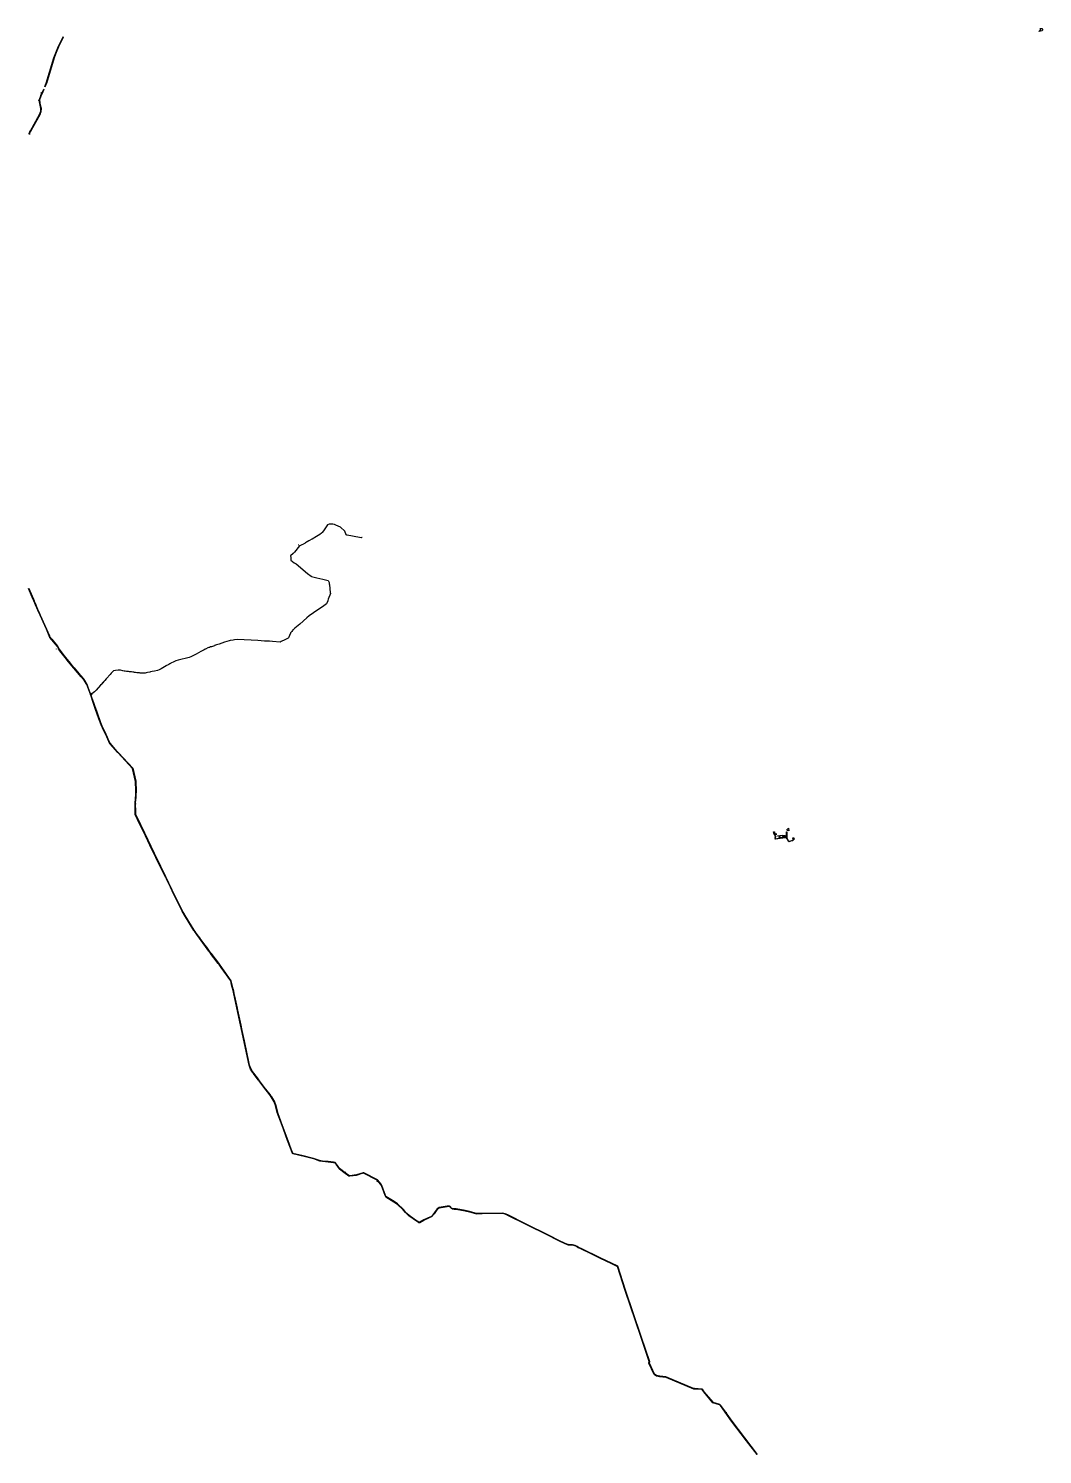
# Model space of a CAD drawing. Extents: x -25891 to 2175687, y -34982 to 511415.
# Drawn here: x -25891 to 5205, y -34982 to 8745 of the extents above; entities that cross this region are included whole.
import ezdxf

# ---------------------------------------------------------------- set-up
doc = ezdxf.new("R2010")
doc.units = 0
doc.header["$MEASUREMENT"] = 0
doc.layers.get('0').update_dxf_attribs({"linetype": 'CONTINUOUS'})
for name, color, linetype in [('C', 5, 'CONTINUOUS'), ('P', 5, 'CONTINUOUS'), ('T', 5, 'CONTINUOUS')]:
    doc.layers.add(name, color=color, linetype=linetype)

# ---------------------------------------------------------------- blocks, each defined once
blk = doc.blocks.new('0CC7C89701A9A4547968CB556508224')
at = {"linetype": 'Continuous'}
blk.add_lwpolyline([(5138.2, 8740.39), (5177.8, 8744.55), (5192.5, 8743), (5192.89, 8740.17), (5193.6, 8735.05), (5195.06, 8724.58), (5194.95, 8723.94), (5204.52, 8722.37), (5202.71, 8710.33), (5203.34, 8710.23), (5202.62, 8705.84), (5201, 8700.18), (5197.11, 8674.39), (5094.74, 8649.85), (5142.51, 8708.78), (5139.77, 8728.87), (5138.2, 8740.39)], dxfattribs=at)
at = {"flags": 1}
for tag in ['tiprus', 'name']:
    blk.add_attdef(tag, (0, 0), '', height=0.2, dxfattribs=at)
blk = doc.blocks.new('TEE98764593D0443384D90097DE34AD')
at = {"layer": 'T', "linetype": 'Continuous'}
for points in [[(-25389.87, 6962.14), (-25347.28, 7063.85), (-25111.2, 7848.14), (-24972.07, 8200.86), (-24829.43, 8491.27)], [(-24824.32, 8489.34), (-24849.12, 8439.9), (-24967.11, 8198.47), (-25105.33, 7846.15), (-25342.1, 7062.61), (-25385.8, 6958.42)], [(-25381.6, 6954.57), (-25336.73, 7060.76), (-25099.72, 7844.03), (-24961.89, 8197.19), (-24820.33, 8487.84)], [(-25864.66, 5490.06), (-25868.31, 5527.59), (-25851.65, 5572.84), (-25828.78, 5608.95), (-25557.08, 6106.23), (-25517.34, 6206.43), (-25510.12, 6289.57), (-25535.53, 6395), (-25560.92, 6552.56), (-25525.9, 6651.37), (-25501.22, 6716.66), (-25469.74, 6771.4), (-25429.3, 6867.98)], [(-25417.07, 6883.85), (-25464.93, 6770.22), (-25496.51, 6714.82), (-25521.36, 6649.6), (-25555.37, 6552.84), (-25530.68, 6397.97), (-25503.58, 6291.21), (-25510.62, 6205.25), (-25548.82, 6102.13), (-25823.65, 5605.83), (-25846.61, 5569.22), (-25862.03, 5527.32), (-25858.41, 5489.9)], [(-25852.9, 5489.77), (-25856.65, 5526.5), (-25841.35, 5565.84), (-25818.44, 5602.6), (-25540.49, 6098.69), (-25504.07, 6204.16), (-25496.57, 6291.72), (-25525.65, 6399.09), (-25550.2, 6552.34), (-25516.9, 6647.59), (-25491.89, 6712.36), (-25460.42, 6767.99), (-25406.12, 6896.52)], [(-15657.14, -6864.61), (-15670.92, -6867.03), (-15687.84, -6872.63), (-15735.89, -6863.59), (-16123.29, -6790.64), (-16131.68, -6789.21), (-16131.87, -6789.15), (-16150.82, -6778.91), (-16189.42, -6669.02), (-16320.62, -6550.51), (-16467.72, -6480.59), (-16511.61, -6461.96), (-16554.66, -6457.39), (-16558.09, -6457.02), (-16594.41, -6453.16), (-16654.83, -6453.33), (-16667.31, -6453.99), (-16667.6, -6454.1), (-16722.14, -6474.53), (-16723.31, -6474.97), (-16764.81, -6534.96), (-16849.66, -6657.64), (-16883.3, -6706.27), (-16903.02, -6734.77), (-16956.92, -6767.34), (-16960.48, -6769.49), (-17114.1, -6862.31), (-17142.67, -6879.58), (-17196.22, -6911.04), (-17200.16, -6913.35), (-17275.2, -6957.44), (-17297.34, -6970.33), (-17346.21, -6998.77), (-17363.25, -7008.69), (-17401.16, -7030.76), (-17406.15, -7033.66), (-17445.71, -7056.69), (-17459.25, -7062.64), (-17507.63, -7083.91), (-17575.4, -7113.71), (-17576.61, -7114.25), (-17577.49, -7115.35), (-17732.16, -7307.93), (-17745.85, -7324.98), (-17771.88, -7357.39), (-17859.19, -7430.3), (-17850.82, -7472.94), (-17848.49, -7499.76), (-17845.38, -7535.52), (-17843.73, -7557.88), (-17747.07, -7638.89), (-17684.9, -7667.78), (-17333.57, -7969.06), (-17227.09, -8051.86), (-17213.34, -8055.38), (-17173.86, -8065.5), (-17048.3, -8097.66), (-16959.41, -8123.73), (-16868, -8143.51), (-16706.32, -8177.04), (-16686.95, -8201.96), (-16670.49, -8242.81), (-16665.85, -8286.53), (-16661.77, -8316.65), (-16635.18, -8548.7), (-16630.87, -8585.48), (-16703.02, -8756.22), (-16710.26, -8797.95), (-16715.54, -8810.13), (-16752.1, -8894.62), (-16879.28, -8987.34), (-17016.89, -9085.11), (-17282.12, -9264.07), (-17355.97, -9325.11), (-17575.04, -9518.93), (-17724.76, -9647.2), (-17777.91, -9693.85), (-17780.68, -9696.65), (-17795.69, -9715.11), (-17820.61, -9745.76), (-17826.58, -9753.11), (-17834.94, -9763.39), (-17855.08, -9788.17), (-17858.25, -9792.07), (-17918.83, -9939), (-17925.49, -9949.19), (-17947.86, -9963.5), (-17966.55, -9971.82), (-17993.25, -9983.71), (-18035.32, -10002.44), (-18144.42, -10054.58), (-18177.82, -10068.58), (-18410.24, -10054.38), (-18502.04, -10046.72), (-18577.16, -10038.68), (-18585.41, -10037.8), (-18658.87, -10039.6), (-18858.57, -10026.22), (-19482.73, -9992.67), (-19578.87, -10006.01), (-19610.94, -10010.86), (-19705.74, -10026.38), (-19738.78, -10031.78), (-19877.46, -10072.58), (-20048.82, -10131.77), (-20085.26, -10144.36), (-20121.02, -10156.71), (-20154.48, -10168.27), (-20185.95, -10179.13), (-20189.62, -10180.41), (-20279.07, -10211.3), (-20305.57, -10220.45), (-20339.92, -10232.32), (-20366.14, -10241.38), (-20392.62, -10250.52), (-20467.11, -10288.7), (-20471.44, -10290.92), (-20503.31, -10307.25), (-20611.07, -10362.91), (-20754.18, -10436.83), (-20915.87, -10519.32), (-20969.29, -10540.98), (-21298.44, -10620.53), (-21376.4, -10640.94), (-21429.68, -10673.1), (-21523.66, -10718.3), (-21533.37, -10723.9), (-21556.03, -10736.96), (-21586.67, -10754.62), (-21612.13, -10769.31), (-21625.73, -10777.15), (-21658.66, -10789.88), (-21668, -10795.31), (-21671.65, -10797.43), (-21827.69, -10888.06), (-21884.25, -10918.13), (-21935.84, -10946.53), (-22027.6, -10964.22), (-22100.21, -10977.34), (-22154.22, -10987.11), (-22172.94, -10990.64), (-22238.76, -11006.05), (-22242.95, -11007.03), (-22278.22, -11015.29), (-22308.61, -11020.38), (-22355.54, -11026.41), (-22359.94, -11026.22), (-22412.73, -11023.61), (-22462.69, -11019.66), (-22466.47, -11019.36), (-22486.87, -11017.76), (-22566.44, -11008.58), (-22609.36, -11003.63), (-22642.86, -10999.57), (-22660.42, -10997.24), (-22692.74, -10992.95), (-22696.18, -10992.49), (-22735.37, -10987.28), (-22786.64, -10980.48), (-22790.56, -10979.96), (-22795.05, -10979.36), (-22829.2, -10975.91), (-22883.23, -10970.45), (-22887.02, -10970.06), (-22925.25, -10966.2), (-22954.1, -10960.25), (-22958.05, -10959.44), (-23002.48, -10950.29), (-23068.74, -10932.22), (-23135.2, -10931.34), (-23137.58, -10931.31), (-23141.76, -10931.25), (-23223.27, -10941.42), (-23226.53, -10941.82), (-23276.99, -10948.11), (-23286.52, -10949.3), (-23295.57, -10959.4), (-23351.94, -11022.29), (-23387.46, -11061.93), (-23389.12, -11063.78), (-23496.23, -11183.29), (-23500.75, -11188.64), (-23502.61, -11190.84), (-23505.75, -11194.56), (-23507.36, -11196.47), (-23552, -11249.34), (-23554, -11251.72), (-23580.83, -11283.5), (-23584.78, -11287.85), (-23586.4, -11289.63), (-23614.91, -11321.03), (-23617.01, -11323.35), (-23645.63, -11354.86), (-23647.04, -11356.42), (-23679.25, -11391.9), (-23682, -11394.92), (-23817.22, -11543.84), (-23819.6, -11546.27), (-23868.49, -11593.56), (-23868.55, -11593.61), (-23868.6, -11593.67), (-23946.34, -11661.43), (-23974.35, -11688.31), (-23981.4, -11690.21)], [(-3544.61, -34982.29), (-3868.84, -34563.44), (-4329, -33959.66), (-4672.84, -33481.83), (-4698.81, -33456.96), (-4901.79, -33396.28), (-5181.34, -33062.75), (-5237.07, -32989.46), (-5468.55, -32972.91), (-5496.82, -32970.03), (-6347.05, -32611.94), (-6535.16, -32592.05), (-6640.36, -32571.71), (-6701.11, -32530.98), (-6862.87, -32186.83), (-6854.57, -32130.52), (-7116.8, -31364.97), (-7594.57, -29950.93), (-7829.67, -29218.19), (-8367.08, -28958.66), (-8942.46, -28676.51), (-9031.17, -28643.83), (-9075.93, -28608.09), (-9134.84, -28579.14), (-9213.57, -28562.58), (-9337.56, -28553.42), (-9364.24, -28551.26), (-9589.19, -28446.97), (-10045.5, -28219.69), (-10638.79, -27923.46), (-11198.16, -27647.52), (-11276.55, -27611.44), (-11356.4, -27587.75), (-11979, -27601.71), (-12149.55, -27607.06), (-12371.48, -27543.88), (-12501.91, -27511.9), (-12779.63, -27462.37), (-12835.51, -27462.29), (-12883.96, -27456), (-12922.19, -27436.43), (-12966.65, -27387.33), (-12986.94, -27376.66), (-13048.62, -27378.37), (-13293.03, -27417.11), (-13351.14, -27453.54), (-13433.68, -27574.28), (-13451.8, -27602.61), (-13529.69, -27691.98), (-13632.96, -27736.02), (-13761.62, -27800.04), (-13894.31, -27871.71), (-13921.52, -27871.13), (-13975.5, -27831.76), (-13994.46, -27826.36), (-14227.86, -27660.66), (-14332.8, -27565.74), (-14400.59, -27476.79), (-14582.39, -27306.44), (-14687.14, -27238.02), (-14935.87, -27081.39), (-14954.13, -27043.97), (-15068.79, -26736.32), (-15095.97, -26692.5), (-15193.91, -26570.3), (-15613.23, -26358.61), (-15626.37, -26354.09), (-15835.87, -26421.93), (-16035.55, -26442.88), (-16068.86, -26439.67), (-16184.43, -26358.69), (-16357.88, -26225.29), (-16457.06, -26084.48), (-16492.89, -26039.96), (-16536.42, -26032.43), (-16699.38, -26014.04), (-16879.45, -25998.11), (-16968.43, -25980.48), (-17157.44, -25910.97), (-17517.09, -25821.91), (-17788.45, -25755.84), (-17805.74, -25725.23), (-17947.32, -25355.15), (-18011.39, -25175.74), (-18115.18, -24896.08), (-18260.7, -24496.81), (-18316.56, -24279.98), (-18357.8, -24171.08), (-18447.78, -24015.25), (-18490.02, -23951.95), (-18673.97, -23721.75), (-18820.91, -23528.84), (-18835.64, -23505.61), (-18908.04, -23412.58), (-18993.84, -23302.35), (-19038.03, -23245.57), (-19052.06, -23219.53), (-19065.01, -23195.15), (-19079.32, -23168.88), (-19127.07, -23046.9), (-19625.25, -20717.86), (-19650.99, -20624.22), (-19662.53, -20581.12), (-19678.59, -20511.97), (-19690.77, -20458.53), (-19904.03, -20159.22), (-19984.25, -20046.28), (-20046.55, -19958.56), (-20071.57, -19923.33), (-20305.46, -19614.92), (-20330.45, -19581.06), (-20352.63, -19551), (-20358.25, -19543.39), (-20409.33, -19474.18), (-20592.91, -19225.41), (-20732.94, -19035.67), (-20805.04, -18937.97), (-20821.99, -18914.99), (-20962.97, -18683.73), (-21110.09, -18442.34), (-21182.3, -18323.87), (-21441.02, -17789.84), (-21540.73, -17584), (-21581.12, -17500.62), (-21663.97, -17329.59), (-21683.63, -17289.75), (-21771.11, -17112.87), (-21986.98, -16676.38), (-22011.67, -16626.45), (-22120.63, -16406.14), (-22172.73, -16294.16), (-22188.37, -16260.43), (-22230.89, -16168.73), (-22307.29, -16009.88), (-22345.49, -15928.71), (-22367.33, -15882.32), (-22402.71, -15809.84), (-22485.87, -15638.76), (-22548.38, -15509.44), (-22616.92, -15367.29), (-22623.65, -15044.57), (-22623.6, -15026.04), (-22623.02, -15015.47), (-22611.35, -14859.83), (-22603.44, -14756.44), (-22594.78, -14643.2), (-22595.56, -14626.68), (-22608.93, -14341.43), (-22700.75, -13942.05), (-23142.72, -13469.25), (-23158.1, -13451.89), (-23392.85, -13186.82), (-23430.64, -13123.26), (-23523.41, -12908.35), (-23581.75, -12789.49), (-23666.62, -12603.38), (-23730.58, -12422.6), (-23844.01, -12101.96), (-23937.36, -11835.57), (-23952.7, -11792.34), (-23964.24, -11756.74), (-23974.53, -11726.16), (-23983.87, -11697.86), (-24102.96, -11373.65), (-24174.53, -11263.17), (-24190.53, -11238.52), (-24193.13, -11234.52), (-24216.55, -11198.43), (-24270.23, -11136.3), (-24272.35, -11133.83), (-24496.14, -10867.57), (-24662.41, -10671.95), (-24769.61, -10539), (-24926.29, -10342.13), (-24963.95, -10287.03), (-25003.31, -10202.06), (-25234.59, -9926.1), (-25343.53, -9678.26), (-25444.62, -9447.78), (-25535.38, -9248.13), (-25583.79, -9137.94), (-25638.04, -9015.32), (-25673.97, -8931.36), (-25725.69, -8805.6), (-25745.36, -8760.69), (-25890.95, -8430.54)], [(-25886.14, -8428.46), (-25740.54, -8759.34), (-25722.08, -8804.04), (-25703.04, -8851.72), (-25634.35, -9014.08), (-25580.64, -9136.59), (-25532.34, -9247.62), (-25339.65, -9676.45), (-25251.31, -9882.01), (-25232.17, -9921.84), (-25200.79, -9958.61), (-25176.97, -9985.6), (-24997.62, -10197.54), (-24957.76, -10285.17), (-24918.92, -10338.05), (-24760.73, -10538.86), (-24658.95, -10668), (-24553.1, -10793.46), (-24492.8, -10863.26), (-24439.97, -10926.15), (-24212.8, -11193.99), (-24206.25, -11204.11), (-24097.62, -11372), (-23979.27, -11696.03), (-23959.39, -11755.8), (-23900.69, -11923.84), (-23869.11, -12015.37), (-23810.86, -12179.46), (-23661.35, -12601.83), (-23635.31, -12657.94), (-23553.37, -12827.14), (-23551.72, -12830.54), (-23516.84, -12904.4), (-23505.57, -12930.19), (-23494.15, -12956.79), (-23479.42, -12991.06), (-23460.89, -13035.2), (-23423.79, -13123.58), (-23397, -13171.51), (-23389.29, -13185.3), (-23242.33, -13349.32), (-23137.82, -13465.97), (-22694.8, -13941.32), (-22602.43, -14336.71), (-22601.48, -14342.25), (-22589.31, -14626.62), (-22588.63, -14642.35), (-22596.4, -14738.22), (-22597.3, -14749.34), (-22604.82, -14842.14), (-22610.14, -14907.73), (-22610.49, -14912.09), (-22618.09, -15005.67), (-22619.14, -15026.09), (-22612.27, -15265.34), (-22609.24, -15364.43), (-22515.38, -15558.64), (-22336.42, -15929.22), (-22090.9, -16437.34), (-22018.01, -16587.31), (-21889.01, -16852.73), (-21789.06, -17058.39), (-21659.31, -17325.35), (-21495.34, -17663.85), (-21440.03, -17778.04), (-21178.93, -18317.04), (-21118.52, -18416.93), (-21064.17, -18506.09), (-20817.14, -18911.41), (-20704.97, -19063.4), (-20633.61, -19160.1), (-20561.84, -19257.35), (-20482.23, -19365.23), (-20436.63, -19427.01), (-20325.73, -19577.29), (-20300.65, -19611.27), (-20066.68, -19919.79), (-20044.73, -19950.97), (-19686.86, -20454.57), (-19656.31, -20586.4), (-19634.47, -20661.02), (-19620.31, -20709.4), (-19618.27, -20716.37), (-19591.26, -20842.64), (-19441.93, -21540.77), (-19381.86, -21820.74), (-19346.91, -21984.96), (-19307.54, -22169.06), (-19280.2, -22296.87), (-19120.21, -23044.84), (-19072.83, -23165.87), (-19032.02, -23241.68), (-18994.27, -23290.59), (-18881.35, -23436.92), (-18858.35, -23466.73), (-18833.26, -23499.23), (-18829.83, -23503.94), (-18815.43, -23526.7), (-18669.36, -23718.83), (-18485.97, -23949.32), (-18442.26, -24013.83), (-18351.99, -24167.98), (-18311.22, -24278.64), (-18255.47, -24495.63), (-18203.53, -24636.69), (-18111.77, -24890.87), (-17942.38, -25353.5), (-17801.65, -25722.97), (-17785.89, -25752.54), (-17514.98, -25817.38), (-17155.88, -25906.22), (-16967.35, -25974.85), (-16878.54, -25992.38), (-16698.53, -26008.46), (-16536.18, -26027.44), (-16490.87, -26035.39), (-16452.94, -26080.26), (-16354.62, -26221.5), (-16180.95, -26354.1), (-16067.62, -26434.83), (-16035.2, -26437.89), (-15836.77, -26417.22), (-15626.51, -26349.1), (-15611.38, -26353.97), (-15189.61, -26567.5), (-15091.11, -26691.01), (-15064.54, -26733.67), (-14950.63, -27039.8), (-14932.37, -27077.83), (-14686.25, -27232.63), (-14579.27, -27302.53), (-14396.62, -27473.75), (-14329.48, -27562.77), (-14224.63, -27656.84), (-13991.65, -27822.23), (-13972.63, -27827.67), (-13922.06, -27866.24), (-13894.75, -27866.8), (-13763.64, -27795.43), (-13635.22, -27731.13), (-13532.12, -27687.61), (-13455.5, -27598.96), (-13440.63, -27575.5), (-13353, -27450.43), (-13294.6, -27414.01), (-13049.68, -27373.49), (-12986.66, -27371.67), (-12963.61, -27383.36), (-12919.69, -27431.8), (-12884.3, -27450.19), (-12837.23, -27457.25), (-12778.81, -27458.61), (-12500.35, -27506.53), (-12371.07, -27538.56), (-12149.2, -27601.47), (-11978.84, -27596.53), (-11355.99, -27582.77), (-11274.52, -27606.87), (-11201.49, -27640.31), (-10636.5, -27919.01), (-9950.4, -28261.34), (-9588.22, -28441.91), (-9363.12, -28546.39), (-9337.48, -28548.42), (-9212.59, -28558.24), (-9133.17, -28574.24), (-9073.58, -28603.63), (-9029.08, -28639.29), (-8940.16, -28672.07), (-8365.37, -28953.78), (-7824.41, -29213.63), (-7590.27, -29948.03), (-7114.43, -31356.48), (-6849.25, -32130.52), (-6857.33, -32185.81), (-6697.39, -32527.04), (-6636.8, -32567.51), (-6537.24, -32586.97), (-6345.76, -32607.11), (-5495.79, -32965.08), (-5470.89, -32967.76), (-5234.52, -32982.68), (-5177.38, -33060.68), (-4897.37, -33391.33), (-4696.31, -33452.86), (-4669.3, -33478.3), (-4527.78, -33672.6), (-4325.38, -33955.96), (-3541.28, -34981.75)], [(-3536.3, -34981.01), (-4320.73, -33952.54), (-4523.36, -33670.18), (-4666.07, -33474.48), (-4692.66, -33449.45), (-4893.39, -33386.95), (-5174.18, -33058.18), (-5232.1, -32976.3), (-5468.51, -32962.91), (-5495.43, -32959.38), (-6344.45, -32602.29), (-6534.39, -32582.49), (-6633.31, -32563.09), (-6693.2, -32523.56), (-6852.01, -32184.93), (-6843.88, -32130.29), (-7107.01, -31363.03), (-7584.98, -29948.09), (-7818.86, -29209.07), (-8363.96, -28948.99), (-8937.9, -28667.61), (-9027.32, -28634.61), (-9070.5, -28599.73), (-9130.67, -28569.23), (-9211.4, -28553.15), (-9337.37, -28543.42), (-9361.4, -28541.59), (-9584.87, -28437.95), (-9948.4, -28256.76), (-10634.14, -27914.69), (-11193.64, -27638.62), (-11272.48, -27602.3), (-11355.2, -27577.83), (-11978.57, -27591.13), (-12148.59, -27595.89), (-12369.67, -27534.25), (-12498.76, -27500.91), (-12778.13, -27454.27), (-12836.9, -27452.81), (-12882.8, -27445.69), (-12915.22, -27428.49), (-12961.27, -27378.95), (-12985.05, -27366.86), (-13050.47, -27368.55), (-13295.7, -27411.47), (-13356.79, -27446.96), (-13441.68, -27568.29), (-13459.57, -27595.94), (-13534.28, -27683.1), (-13637.26, -27726.39), (-13765.58, -27790.25), (-13895.43, -27861.85), (-13921.98, -27862.28), (-13970.17, -27823.31), (-13988.9, -27818.06), (-14221.35, -27653.06), (-14326.19, -27559), (-14393.19, -27470.12), (-14576.38, -27298.45), (-14681.69, -27229.65), (-14929.36, -27074.18), (-14945.92, -27038.1), (-15060.23, -26731.05), (-15088.08, -26687.79), (-15185.67, -26564.42), (-15609.81, -26349.22), (-15626.5, -26344.1), (-15837.7, -26411.67), (-16035.06, -26432.89), (-16065.83, -26430.16), (-16176.43, -26350.72), (-16351.29, -26217.77), (-16448.77, -26076.01), (-16488.95, -26030.77), (-16535.8, -26022.45), (-16697.26, -26002.44), (-16878.48, -25987.48), (-16965.35, -25969.62), (-17155.31, -25901.25), (-17513.95, -25812.49), (-17783.88, -25749.46), (-17795.98, -25723.33), (-17936.69, -25352.99), (-18110.3, -24880.76), (-18250.38, -24494.19), (-18305.03, -24277.08), (-18347.59, -24164.91), (-18438.27, -24010.82), (-18482.49, -23945.72), (-18664.93, -23715.65), (-18809.1, -23524.23), (-18827.25, -23495.34), (-18851.36, -23464.09), (-18922.82, -23371.5), (-18925.83, -23367.59), (-19026.02, -23237.78), (-19066.34, -23162.87), (-19113.35, -23042.77), (-19156.2, -22842.43), (-19171.07, -22772.91), (-19200.94, -22633.26), (-19215.88, -22563.46), (-19290.54, -22214.37), (-19320.41, -22074.73), (-19350.15, -21935.68), (-19365.95, -21861.85), (-19410.76, -21652.33), (-19484.59, -21307.16), (-19486.49, -21298.28), (-19545.26, -21023.51), (-19611.28, -20714.88), (-19615.6, -20699.81), (-19626.31, -20662.42), (-19649.07, -20582.96), (-19681.12, -20455.89), (-19682.37, -20450.94), (-19864.76, -20193.36), (-19870.51, -20185.27), (-20061.79, -19916.25), (-20073.24, -19902.24), (-20296.39, -19608.12), (-20395.55, -19473.75), (-20440.99, -19412.18), (-20443.91, -19408.22), (-20606.69, -19187.64), (-20640.13, -19142.34), (-20749.86, -18993.65), (-20761.32, -18978.12), (-20812.61, -18908.65), (-20812.87, -18908.27), (-21172.38, -18318.42), (-21331.75, -17989.41), (-21482.35, -17678.51), (-21679.12, -17272.16), (-21851.88, -16914.54), (-22025.8, -16554.51), (-22328, -15928.79), (-22562.66, -15442.86), (-22599.84, -15365.86), (-22601.32, -15362.34), (-22602.26, -15360.1), (-22608.14, -15222.64), (-22614.48, -15026.09), (-22613.32, -15007.92), (-22592.21, -14756.52), (-22582.64, -14642.84), (-22594.92, -14342.46), (-22595.62, -14336.85), (-22687.64, -13940.51), (-23134.8, -13463.28), (-23158.46, -13436.8), (-23244.27, -13340.78), (-23386.11, -13182.07), (-23419.55, -13118.26), (-23509.38, -12901.46), (-23589.7, -12732.91), (-23630.48, -12651.42), (-23656.13, -12599.67), (-23705.04, -12461.4), (-23735.07, -12376.52), (-23755.77, -12318.02), (-23777.42, -12256.81), (-23795.1, -12206.83), (-23823.12, -12127.62), (-23827.59, -12115), (-23847.56, -12058.53), (-23848.89, -12054.77), (-23976.17, -11691.9), (-24058.42, -11460.23), (-24090.86, -11369.09), (-24166.24, -11251.38), (-24208.4, -11190.42), (-24427.37, -10931.77), (-24489.6, -10858.24), (-24655.12, -10664.45), (-24755.86, -10533.9), (-24951.25, -10282.36), (-24992.47, -10194.09), (-25129.25, -10032.92), (-25132.34, -10029.37), (-25229.7, -9917.51), (-25248.89, -9881.36), (-25336.09, -9674.08), (-25460.74, -9401.85), (-25577.59, -9134.57), (-25630.94, -9012.56), (-25660.27, -8940.24), (-25718.48, -8802.51), (-25735.77, -8759.73), (-25881.13, -8426.3)]]:
    blk.add_lwpolyline(points, dxfattribs=at)
for points in [[(-25539.26, 6589.65), (-25536.12, 6589.33), (-25536.47, 6586.27), (-25539.62, 6586.58)], [(-25508.23, 6776.95), (-25505.3, 6775.48), (-25506.62, 6772.88), (-25509.47, 6774.32)], [(-25478.96, 6772.67), (-25462.44, 6764.49), (-25468.24, 6754.38), (-25484.7, 6762.76)], [(-25574.02, 6551), (-25556.62, 6557.34), (-25552.78, 6546.56), (-25570.11, 6540.25)], [(-17607.4, -7084.28), (-17605.87, -7085.65), (-17607.07, -7087.21), (-17608.82, -7085.86)], [(-25032.58, -10280.27), (-25030.93, -10282.21), (-25033.1, -10284.23), (-25034.75, -10282.28)], [(-21743.78, -10818.91), (-21741.7, -10818.66), (-21741.79, -10820.67), (-21743.82, -10820.91)], [(-23988.13, -11690.98), (-23972.29, -11683.37), (-23964.66, -11699.23), (-23980.5, -11706.84)], [(-23977.89, -11657.77), (-23974.98, -11656.52), (-23973.81, -11659.38), (-23976.72, -11660.63)], [(-22623.79, -15018.29), (-22610.51, -15019.61), (-22611.29, -15037.31), (-22624.51, -15036.04)], [(-22610.52, -15041.24), (-22607.56, -15041.83), (-22608.22, -15044.8), (-22611.18, -15044.21)], [(-22641.79, -15342.27), (-22639.84, -15342.51), (-22639.88, -15344.52), (-22641.83, -15344.28)], [(-20279.53, -19597.71), (-20277.63, -19597.01), (-20276.94, -19598.97), (-20278.84, -19599.66)], [(-16178.24, -26345.97), (-16174.63, -26348.74), (-16183.43, -26360.29), (-16187.04, -26357.52)], [(-16167.24, -26333.38), (-16164.5, -26334.81), (-16166.58, -26338.8), (-16169.32, -26337.37)], [(-15197.06, -26616.66), (-15195.22, -26615.91), (-15194.49, -26617.69), (-15196.34, -26618.44)], [(-8740.67, -28833.09), (-8739.67, -28833.07), (-8739.65, -28834.07), (-8740.65, -28834.09)], [(-5958.68, -32760.66), (-5952.61, -32763.36), (-5958.89, -32778.12), (-5964.87, -32775.41)], [(-5961.7, -32750.07), (-5958.8, -32750.83), (-5959.67, -32753.88), (-5962.58, -32753.12)], [(-4501.25, -33685.71), (-4497.95, -33688.16), (-4499.21, -33689.91), (-4502.32, -33687.47)]]:
    blk.add_lwpolyline(points, close=True, dxfattribs=at)
at = {"layer": 'T', "flags": 1}
for tag in ['Адрес (описание местоположения)', 'Тип объекта', 'Кадастровый номер, обозначение, учетный номер объекта', 'Вид объекта недвижимости', 'Назначение объекта']:
    blk.add_attdef(tag, (0, 0), '', height=0.2, dxfattribs=at)
blk = doc.blocks.new('C9BB27D005AAC48E59660F4BEC7116C')
at = {"layer": 'C', "linetype": 'Continuous'}
blk.add_lwpolyline([(-2851.69, -16061.31), (-2790.97, -16052.8), (-2788.83, -16068.02), (-2849.55, -16076.53)], close=True, dxfattribs=at)
at = {"layer": 'C', "flags": 1}
for tag in ['Адрес (местоположение) участка', 'Тип объекта', 'Кадастровый номер, обозначение, учетный номер объекта', 'Кадастровый номер квартала', 'Площадь, кв.м', 'Наименование земельного участка', 'Вид использования по документу', 'Кадастровая стоимость']:
    blk.add_attdef(tag, (0, 0), '', height=0.2, dxfattribs=at)
blk = doc.blocks.new('C771A628BD66A46B1AA350B0808F6AC')
at = {"layer": 'C', "linetype": 'Continuous'}
blk.add_lwpolyline([(-2844.16, -16050.96), (-2832.09, -16049.3), (-2831.2, -16055.85), (-2843.25, -16057.51)], close=True, dxfattribs=at)
at = {"layer": 'C', "flags": 1}
for tag in ['Адрес (местоположение) участка', 'Тип объекта', 'Кадастровый номер, обозначение, учетный номер объекта', 'Кадастровый номер квартала', 'Площадь, кв.м', 'Наименование земельного участка', 'Вид использования по документу', 'Кадастровая стоимость']:
    blk.add_attdef(tag, (0, 0), '', height=0.2, dxfattribs=at)
blk = doc.blocks.new('CAC1A56712AB548898A97E55FB603CC')
at = {"layer": 'C', "linetype": 'Continuous'}
blk.add_lwpolyline([(-2749.35, -16058.96), (-2750.36, -16052.61), (-2756.67, -16053.62), (-2757.63, -16047.58), (-2751.31, -16046.59), (-2753.24, -16034.41), (-2759.56, -16035.42), (-2760.52, -16029.38), (-2754.18, -16028.38), (-2755.17, -16022.18), (-2676.57, -16009.75), (-2670.75, -16046.53)], close=True, dxfattribs=at)
at = {"layer": 'C', "flags": 1}
for tag in ['Адрес (местоположение) участка', 'Тип объекта', 'Кадастровый номер, обозначение, учетный номер объекта', 'Кадастровый номер квартала', 'Площадь, кв.м', 'Наименование земельного участка', 'Вид использования по документу', 'Кадастровая стоимость']:
    blk.add_attdef(tag, (0, 0), '', height=0.2, dxfattribs=at)
blk = doc.blocks.new('CB4103F248A684966B72042E33C272C')
at = {"layer": 'C', "linetype": 'Continuous'}
blk.add_lwpolyline([(-2994.13, -16105.26), (-2989.79, -16104.67), (-2931.55, -16096.62), (-2930.64, -16092.6), (-2923.73, -16092.09), (-2886.28, -16086.9), (-2860.71, -16083.35), (-2860.81, -16082.31), (-2810.42, -16073.24), (-2694.66, -16056.9), (-2675.21, -16053.24), (-2638.69, -16048.67), (-2639.57, -16037.08), (-2640.41, -15998.63), (-2644.14, -15921.92), (-2643.91, -15888.15), (-2638.56, -15888.86), (-2634.32, -16081.72), (-2580.47, -16172.94), (-2578.46, -16176.35), (-2586.54, -16180.8), (-2608.58, -16140.73), (-2628.36, -16107.38), (-2651.7, -16066.95), (-2688.63, -16075.06), (-2690.03, -16075.5), (-2690.45, -16074.54), (-2980.57, -16116.67), (-2983.15, -16117.04), (-2992.1, -16118.31)], close=True, dxfattribs=at)
at = {"layer": 'C', "flags": 1}
for tag in ['Адрес (местоположение) участка', 'Тип объекта', 'Кадастровый номер, обозначение, учетный номер объекта', 'Кадастровый номер квартала', 'Площадь, кв.м', 'Наименование земельного участка', 'Вид использования по документу', 'Кадастровая стоимость']:
    blk.add_attdef(tag, (0, 0), '', height=0.2, dxfattribs=at)
blk = doc.blocks.new('PF8547624FA3548ACAADF060B91E4FF')
at = {"layer": 'P', "linetype": 'Continuous'}
blk.add_lwpolyline([(-3041.26, -15889.03), (-3011.84, -15886.74), (-2999.78, -15964.91), (-3028.49, -15967.17)], close=True, dxfattribs=at)
at = {"layer": 'P', "flags": 1}
for tag in ['Адрес (местоположение) участка', 'Тип объекта', 'Кадастровый номер, обозначение, учетный номер объекта', 'Площадь, кв.м', 'Наименование земельного участка', 'Категория земель', 'Вид использования по документу', 'Кадастровая стоимость']:
    blk.add_attdef(tag, (0, 0), '', height=0.2, dxfattribs=at)
blk = doc.blocks.new('P36A57109ADCB413BA1E33D00D5F3A2')
at = {"layer": 'P', "linetype": 'Continuous'}
blk.add_lwpolyline([(-2999.78, -15964.91), (-2938.33, -15956.45), (-2937.49, -15960.28), (-2970.38, -15961.63), (-3002.04, -15978.29), (-2986.65, -16029.78), (-2985.42, -16039.5), (-2991.31, -16040.84), (-2990.96, -16042.72), (-2991.18, -16042.74), (-2991.2, -16042.61), (-2991.54, -16040.7), (-2985.66, -16039.35), (-2986.9, -16029.63), (-3002.28, -15978.15), (-2992.41, -15972.96)], close=True, dxfattribs=at)
at = {"layer": 'P', "flags": 1}
for tag in ['Адрес (местоположение) участка', 'Тип объекта', 'Кадастровый номер, обозначение, учетный номер объекта', 'Площадь, кв.м', 'Наименование земельного участка', 'Категория земель', 'Вид использования по документу', 'Кадастровая стоимость']:
    blk.add_attdef(tag, (0, 0), '', height=0.2, dxfattribs=at)
blk = doc.blocks.new('P6FD7D7FF35464515B612A77B9A2781')
at = {"layer": 'P', "linetype": 'Continuous'}
blk.add_lwpolyline([(-2994.93, -16043.18), (-2991.69, -16065.56), (-2988.22, -16066.52), (-2987.08, -16071.28), (-2989.79, -16104.65), (-2990.06, -16104.69), (-2987.32, -16071.14), (-2988.35, -16066.58), (-2991.81, -16065.62), (-2995.07, -16043.2)], close=True, dxfattribs=at)
at = {"layer": 'P', "flags": 1}
for tag in ['Адрес (местоположение) участка', 'Тип объекта', 'Кадастровый номер, обозначение, учетный номер объекта', 'Площадь, кв.м', 'Наименование земельного участка', 'Категория земель', 'Вид использования по документу', 'Кадастровая стоимость']:
    blk.add_attdef(tag, (0, 0), '', height=0.2, dxfattribs=at)
blk = doc.blocks.new('P850B2F3898694CA4AD51B1BA25359F')
at = {"layer": 'P', "linetype": 'Continuous'}
blk.add_lwpolyline([(-2643.88, -15984.73), (-2643.38, -16018.54), (-2643.16, -16052.4), (-2651.77, -16053.63), (-2652.34, -16053.02), (-2653.08, -16051.53), (-2659.67, -16052.63), (-2659.98, -16054.79), (-2714.1, -16062.8), (-2768.35, -16070.21), (-2768.8, -16068.92), (-2775.16, -16070.19), (-2775.15, -16071.18), (-2778.95, -16071.72), (-2779.19, -16070.93), (-2784.52, -16071.57), (-2784.48, -16072.5), (-2817.65, -16077.48), (-2850.92, -16081.96), (-2851.01, -16081.68), (-2857.84, -16082.78), (-2860.71, -16083.35), (-2864.55, -16045.34), (-2866.18, -16029.16), (-2869.06, -16008.91), (-2923.45, -16016.83), (-2925.61, -16006.83), (-2762.29, -15993.41), (-2762.21, -16004), (-2717.8, -15996.77)], close=True, dxfattribs=at)
at = {"layer": 'P', "flags": 1}
for tag in ['Адрес (местоположение) участка', 'Тип объекта', 'Кадастровый номер, обозначение, учетный номер объекта', 'Площадь, кв.м', 'Наименование земельного участка', 'Категория земель', 'Вид использования по документу', 'Кадастровая стоимость']:
    blk.add_attdef(tag, (0, 0), '', height=0.2, dxfattribs=at)
blk = doc.blocks.new('P0D7AE034D0DA45A4A323653AD36CE3')
at = {"layer": 'P', "linetype": 'Continuous'}
blk.add_lwpolyline([(-2630.42, -15851.02), (-2630.73, -15829.85), (-2635.1, -15829.9), (-2583.41, -15776.88), (-2582.93, -15787.62), (-2575.47, -15859.79)], close=True, dxfattribs=at)
at = {"layer": 'P', "flags": 1}
for tag in ['Адрес (местоположение) участка', 'Тип объекта', 'Кадастровый номер, обозначение, учетный номер объекта', 'Площадь, кв.м', 'Наименование земельного участка', 'Категория земель', 'Вид использования по документу', 'Кадастровая стоимость']:
    blk.add_attdef(tag, (0, 0), '', height=0.2, dxfattribs=at)
blk = doc.blocks.new('P6ABDB1EF315E4F5182A2A2FDF630E1')
at = {"layer": 'P', "linetype": 'Continuous'}
blk.add_lwpolyline([(-2586.87, -16182.68), (-2577.7, -16177.63), (-2576.22, -16180.14), (-2573.63, -16181.22), (-2563.21, -16180.98), (-2478.8, -16157.73), (-2457.39, -16154.34), (-2452.46, -16152.07), (-2444.54, -16143.73), (-2438.8, -16134.44), (-2436.82, -16125.97), (-2437.62, -16126.05), (-2445.17, -16119.09), (-2451.41, -16080.71), (-2446.79, -16073.98), (-2418.99, -16070.45), (-2410.48, -16117.62), (-2427.66, -16121.24), (-2431.25, -16125.38), (-2432.89, -16125.56), (-2435.01, -16135.93), (-2441.35, -16146.19), (-2450.09, -16155.38), (-2456.21, -16158.21), (-2477.94, -16161.63), (-2562.16, -16184.85), (-2571.96, -16187.33), (-2583.27, -16189.21)], close=True, dxfattribs=at)
at = {"layer": 'P', "flags": 1}
for tag in ['Адрес (местоположение) участка', 'Тип объекта', 'Кадастровый номер, обозначение, учетный номер объекта', 'Площадь, кв.м', 'Наименование земельного участка', 'Категория земель', 'Вид использования по документу', 'Кадастровая стоимость']:
    blk.add_attdef(tag, (0, 0), '', height=0.2, dxfattribs=at)
blk = doc.blocks.new('P07F2955620F44B4F814BFF638286B0')
at = {"layer": 'P', "linetype": 'Continuous'}
blk.add_lwpolyline([(5177.8, 8744.55), (5192.5, 8743), (5192.89, 8740.17), (5193.6, 8735.05), (5195.06, 8724.58), (5194.93, 8723.94), (5204.52, 8722.37), (5202.71, 8710.33), (5203.34, 8710.23), (5202.62, 8705.84), (5201, 8700.18), (5197.11, 8674.39), (5094.74, 8649.85), (5142.51, 8708.78), (5139.77, 8728.87), (5138.2, 8740.39)], close=True, dxfattribs=at)
at = {"layer": 'P', "flags": 1}
for tag in ['Адрес (местоположение) участка', 'Дата постановки на учет', 'Тип объекта', 'Статус записи о ЗУ по справочнику', 'Кадастровый номер, обозначение, учетный номер объекта', 'Кадастровый номер квартала', 'Вид разрешенного использования по классификатору', 'Площадь, кв.м', 'Категория земель', 'Вид использования по документу', 'Кадастровая стоимость']:
    blk.add_attdef(tag, (0, 0), '', height=0.2, dxfattribs=at)
blk = doc.blocks.new('P19AF5ADAF85E4D6FA160B4F09EF3EF')
at = {"layer": 'P', "linetype": 'Continuous'}
blk.add_lwpolyline([(5177.8, 8744.55), (5192.5, 8743), (5192.89, 8740.17), (5193.6, 8735.05), (5195.06, 8724.58), (5194.93, 8723.94), (5204.52, 8722.37), (5202.71, 8710.33), (5203.34, 8710.23), (5202.62, 8705.84), (5201, 8700.18), (5197.11, 8674.39), (5094.74, 8649.85), (5142.51, 8708.78), (5139.77, 8728.87), (5138.2, 8740.39)], close=True, dxfattribs=at)
at = {"layer": 'P', "flags": 1}
for tag in ['Адрес (местоположение) участка', 'Тип объекта', 'Кадастровый номер, обозначение, учетный номер объекта', 'Площадь, кв.м', 'Наименование земельного участка', 'Категория земель', 'Вид использования по документу', 'Кадастровая стоимость']:
    blk.add_attdef(tag, (0, 0), '', height=0.2, dxfattribs=at)
blk = doc.blocks.new('P49C6928729FC4A198F3FE3C4CB8AEB')
at = {"layer": 'P', "linetype": 'Continuous'}
blk.add_lwpolyline([(5177.8, 8744.55), (5192.5, 8743), (5192.89, 8740.17), (5193.6, 8735.05), (5195.06, 8724.58), (5194.93, 8723.94), (5204.52, 8722.37), (5202.71, 8710.33), (5203.34, 8710.23), (5202.62, 8705.84), (5201, 8700.18), (5197.11, 8674.39), (5094.74, 8649.85), (5142.51, 8708.78), (5139.77, 8728.87), (5138.2, 8740.39)], close=True, dxfattribs=at)
at = {"layer": 'P', "flags": 1}
for tag in ['Адрес (местоположение) участка', 'Тип объекта', 'Кадастровый номер, обозначение, учетный номер объекта', 'Площадь, кв.м', 'Наименование земельного участка', 'Категория земель', 'Вид использования по документу', 'Кадастровая стоимость']:
    blk.add_attdef(tag, (0, 0), '', height=0.2, dxfattribs=at)

msp = doc.modelspace()

# ---------------------------------------------------------------- block references
msp.add_blockref('0CC7C89701A9A4547968CB556508224', (0, 0))
at = {"layer": 'C'}
for name in ['CB4103F248A684966B72042E33C272C', 'C9BB27D005AAC48E59660F4BEC7116C', 'C771A628BD66A46B1AA350B0808F6AC', 'CAC1A56712AB548898A97E55FB603CC']:
    msp.add_blockref(name, (0, 0), dxfattribs=at)
at = {"layer": 'P'}
for name in ['P07F2955620F44B4F814BFF638286B0', 'P19AF5ADAF85E4D6FA160B4F09EF3EF', 'P49C6928729FC4A198F3FE3C4CB8AEB', 'PF8547624FA3548ACAADF060B91E4FF', 'P36A57109ADCB413BA1E33D00D5F3A2', 'P6FD7D7FF35464515B612A77B9A2781', 'P850B2F3898694CA4AD51B1BA25359F', 'P0D7AE034D0DA45A4A323653AD36CE3', 'P6ABDB1EF315E4F5182A2A2FDF630E1']:
    msp.add_blockref(name, (0, 0), dxfattribs=at)
at = {"layer": 'T'}
msp.add_blockref('TEE98764593D0443384D90097DE34AD', (0, 0), dxfattribs=at)

doc.saveas('drawing.dxf')
